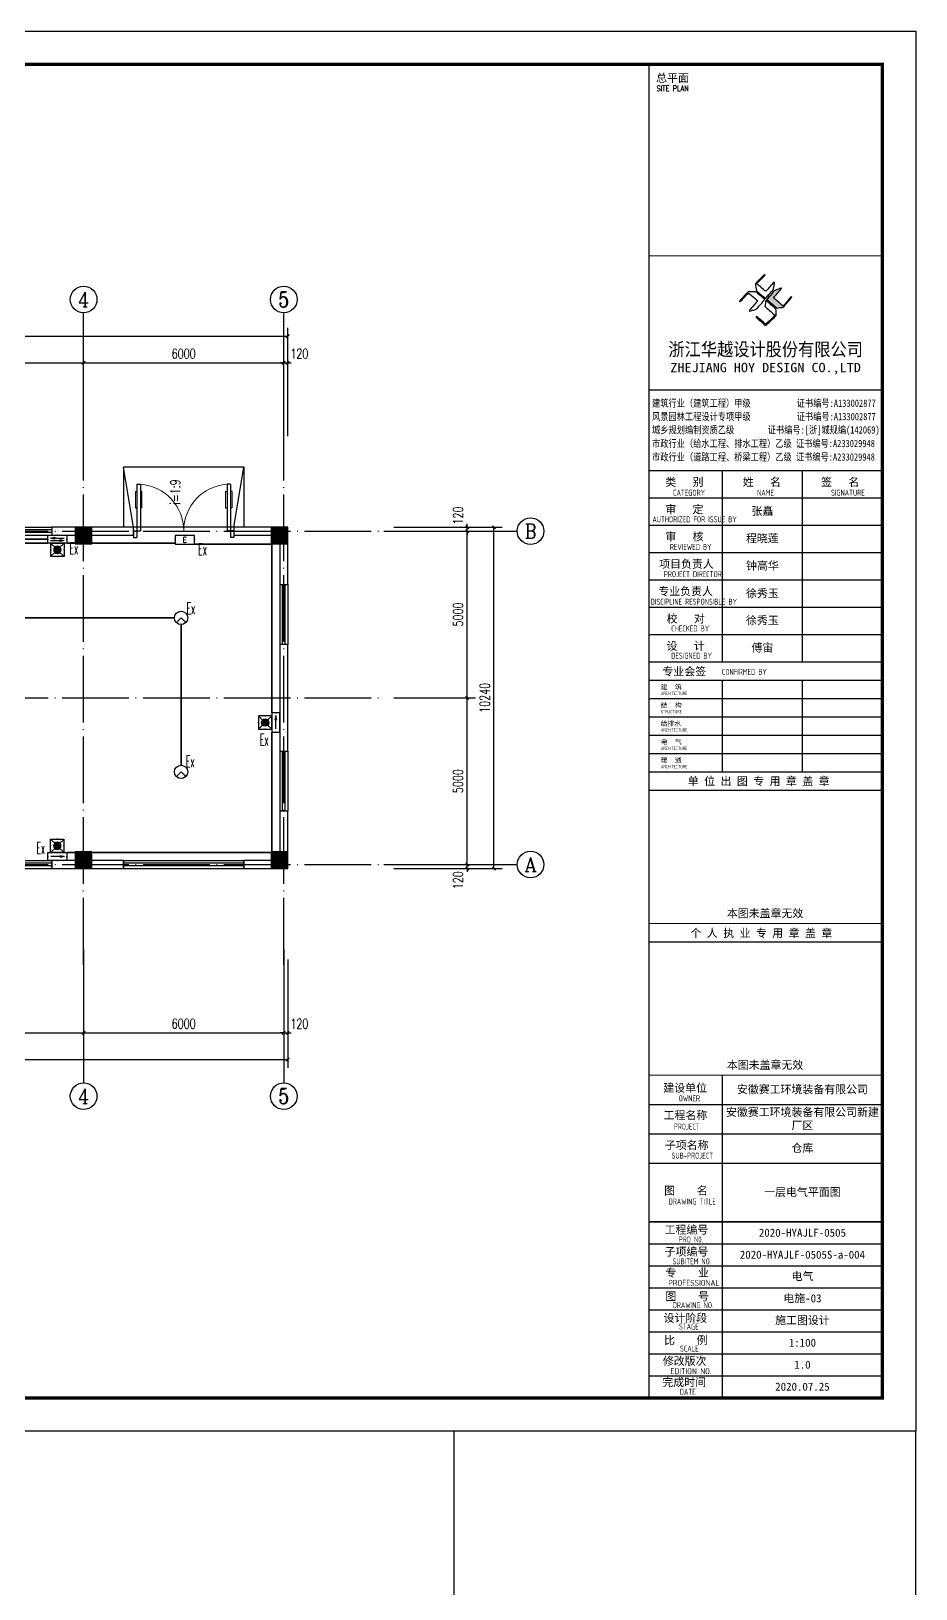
# Model space of a CAD drawing. Extents: x 1885024 to 2564215, y 18598004 to 18764795.
# Drawn here: x 2463707 to 2490229, y 18657153 to 18703881 of the extents above; entities that cross this region are included whole.
import ezdxf
from ezdxf.enums import TextEntityAlignment as Align

# ---------------------------------------------------------------- set-up
doc = ezdxf.new("R2010")
doc.units = 0
doc.header["$LTSCALE"] = 1000
doc.header["$MEASUREMENT"] = 0
doc.linetypes.add('DASH', pattern=[0.35, 0.25, -0.1])
doc.linetypes.add('DOTE', pattern=[2.42, 2, -0.2, 0.02, -0.2])
doc.layers.get('Defpoints').update_dxf_attribs({"color": 250})
for name, color, linetype in [('AXIS_TEXT', 7, 'Continuous'), ('AXIS_外部', 171, 'Continuous'), ('COLUMN', 2, 'Continuous'), ('DIM_SYMB', 165, 'Continuous'), ('DOTE', 1, 'DOTE'), ('EQUIP-照明', 3, 'Continuous'), ('GROUND', 150, 'Continuous'), ('PUB_HATCH', 8, 'Continuous'), ('PUB_TITLE', 4, 'Continuous'), ('TK', 4, 'Continuous'), ('WALL', 9, 'Continuous'), ('WINDOW', 140, 'Continuous'), ('WIRE-应急', 6, 'DASH'), ('WIRE-照明', 1, 'Continuous')]:
    doc.layers.add(name, color=color, linetype=linetype)
doc.styles.add('-宋体', font='', dxfattribs={"width": 0.8})
doc.styles.add('_TCH_AXIS', font='COMPLEX', dxfattribs={"bigfont": 'GBCBIG'})
doc.styles.add('_TCH_DIM', font='SIMPLEX', dxfattribs={"bigfont": 'GBCBIG'})
doc.styles.add('_TCH_DIM_T3', font='SIMPLEX', dxfattribs={"width": 0.705882, "bigfont": 'GBCBIG'})
doc.styles.add('_TCH_LABEL', font='COMPLEX', dxfattribs={"bigfont": 'GBCBIG'})
doc.styles.add('_TEL_DIM', font='SIMPLEX', dxfattribs={"width": 0.6, "height": 3.5, "bigfont": 'HZTXT'})
doc.styles.add('COMPLEX', font='COMPLEX')
doc.styles.add('HT', font='simhei.ttf', dxfattribs={"width": 0.7})
doc.styles.add('ROMANS', font='romans', dxfattribs={"width": 0.65, "height": 231.275})
doc.styles.add('TSSD_REIN', font='tssdeng.shx', dxfattribs={"width": 0.7, "bigfont": 'tssdchn.shx'})
doc.styles.add('图签宋体', font='', dxfattribs={"height": 300})
doc.styles.add('图签黑体', font='simhei.ttf', dxfattribs={"height": 550})
doc.styles.get('-宋体').set_extended_font_data('SimSun')
doc.styles.get('图签宋体').set_extended_font_data('NSimSun')
doc.dimstyles.new('_TCH_ARCH&&100', dxfattribs={"dimtxt": 297.5, "dimasz": 100, "dimexe": 250, "dimexo": 300, "dimgap": 126.25, "dimtad": 1, "dimdec": 0, "dimzin": 0, "dimdsep": 46, "dimtxsty": '_TCH_DIM_T3', "dimblk": 'ARCHTICK', "dimcen": 0.09, "dimclrt": 7, "dimazin": 2, "dimtfac": 1, "dimtdec": 0, "dimtix": 1, "dimtmove": 2, "dimatfit": 3, "dimfxl": 0, "dimtolj": 1, "dimtzin": 0, "dimarcsym": 0})

# ---------------------------------------------------------------- blocks, each defined once
blk = doc.blocks.new('A$C053D6479')
at = {"layer": 'PUB_TITLE'}
h = blk.add_hatch(color=256, dxfattribs=at)
h.dxf.hatch_style = 1
edge = h.paths.add_edge_path()
edge.add_spline(control_points=[(1026, 827), (1105, 920), (1188, 1008), (1266, 1102)], knot_values=[13, 13, 13, 13, 14, 14, 14, 14], degree=3, periodic=0)
edge.add_spline(control_points=[(1266, 1102), (1258, 1111), (1249, 1119), (1239, 1116)], knot_values=[12, 12, 12, 12, 13, 13, 13, 13], degree=3, periodic=0)
edge.add_spline(control_points=[(1239, 1116), (1210, 1107), (1179, 1092), (1144, 1077)], knot_values=[11, 11, 11, 11, 12, 12, 12, 12], degree=3, periodic=0)
edge.add_spline(control_points=[(1144, 1077), (1109, 1063), (1069, 1053), (1047, 1038)], knot_values=[10, 10, 10, 10, 11, 11, 11, 11], degree=3, periodic=0)
edge.add_spline(control_points=[(1047, 1038), (1028, 1026), (1007, 992), (991, 972)], knot_values=[9, 9, 9, 9, 10, 10, 10, 10], degree=3, periodic=0)
edge.add_spline(control_points=[(991, 972), (942, 913), (899, 868), (849, 810)], knot_values=[8, 8, 8, 8, 9, 9, 9, 9], degree=3, periodic=0)
edge.add_spline(control_points=[(849, 810), (842, 801), (822, 776), (822, 775)], knot_values=[7, 7, 7, 7, 8, 8, 8, 8], degree=3, periodic=0)
edge.add_spline(control_points=[(822, 775), (823, 771), (848, 752), (859, 744)], knot_values=[6, 6, 6, 6, 7, 7, 7, 7], degree=3, periodic=0)
edge.add_spline(control_points=[(859, 744), (949, 670), (1035, 592), (1122, 521)], knot_values=[5, 5, 5, 5, 6, 6, 6, 6], degree=3, periodic=0)
edge.add_spline(control_points=[(1122, 521), (1153, 527), (1185, 530), (1217, 533)], knot_values=[4, 4, 4, 4, 5, 5, 5, 5], degree=3, periodic=0)
edge.add_spline(control_points=[(1217, 533), (1246, 535), (1293, 532), (1316, 542)], knot_values=[3, 3, 3, 3, 4, 4, 4, 4], degree=3, periodic=0)
edge.add_spline(control_points=[(1316, 542), (1327, 547), (1338, 565), (1349, 579)], knot_values=[2, 2, 2, 2, 3, 3, 3, 3], degree=3, periodic=0)
edge.add_spline(control_points=[(1349, 579), (1423, 670), (1507, 759), (1572, 848)], knot_values=[1, 1, 1, 1, 2, 2, 2, 2], degree=3, periodic=0)
edge.add_spline(control_points=[(1572, 848), (1564, 852), (1561, 861), (1551, 862)], knot_values=[0, 0, 0, 0, 1, 1, 1, 1], degree=3, periodic=0)
edge.add_spline(control_points=[(1551, 862), (1469, 769), (1393, 671), (1310, 579)], knot_values=[15, 15, 15, 15, 16, 16, 16, 16], degree=3, periodic=0)
edge.add_spline(control_points=[(1310, 579), (1216, 662), (1118, 742), (1026, 827)], knot_values=[14, 14, 14, 14, 15, 15, 15, 15], degree=3, periodic=0)
at = {"layer": 'TK'}
for points, knots in [([(1031, 1298), (1066, 1286), (1054, 1262), (1045, 1224), (1036, 1188), (1031, 1158), (1024, 1121), (1020, 1104), (1017, 1085), (1012, 1071), (1004, 1052), (976, 1026), (956, 1003), (906, 946), (866, 899), (814, 839), (806, 829), (789, 806), (787, 806), (777, 804), (728, 856), (719, 864), (651, 922), (580, 978), (514, 1036), (509, 1106), (488, 1176), (479, 1247), (570, 1343), (663, 1436), (758, 1526), (764, 1523), (768, 1518), (774, 1515), (693, 1422), (599, 1343), (520, 1249), (607, 1171), (698, 1096), (789, 1021), (874, 1109), (950, 1206), (1031, 1298)], [0, 0, 0, 0, 1, 1, 1, 2, 2, 2, 3, 3, 3, 4, 4, 4, 5, 5, 5, 6, 6, 6, 7, 7, 7, 8, 8, 8, 9, 9, 9, 10, 10, 10, 11, 11, 11, 12, 12, 12, 13, 13, 13, 14, 14, 14, 14]), ([(555, 949), (624, 891), (699, 833), (760, 773), (689, 691), (614, 604), (539, 517), (529, 505), (516, 487), (506, 482), (492, 475), (469, 472), (452, 467), (416, 456), (383, 448), (342, 438), (323, 433), (297, 422), (293, 440), (291, 452), (313, 470), (322, 480), (400, 566), (477, 652), (553, 736), (460, 815), (366, 894), (270, 970), (183, 883), (101, 791), (16, 703), (-18, 714), (9, 735), (28, 755), (103, 838), (192, 930), (266, 1005), (319, 1009), (387, 1005), (442, 1007), (456, 1008), (472, 1011), (485, 1007), (507, 1000), (534, 967), (555, 949)], [0, 0, 0, 0, 1, 1, 1, 2, 2, 2, 3, 3, 3, 4, 4, 4, 5, 5, 5, 6, 6, 6, 7, 7, 7, 8, 8, 8, 9, 9, 9, 10, 10, 10, 11, 11, 11, 12, 12, 12, 13, 13, 13, 14, 14, 14, 15, 15, 15, 15]), ([(1551, 862), (1561, 861), (1564, 852), (1572, 848), (1507, 759), (1423, 670), (1349, 579), (1338, 565), (1327, 547), (1316, 542), (1293, 532), (1246, 535), (1217, 533), (1185, 530), (1153, 527), (1122, 521), (1035, 592), (949, 670), (859, 744), (848, 752), (823, 771), (822, 775), (822, 776), (842, 801), (849, 810), (899, 868), (942, 913), (991, 972), (1007, 992), (1028, 1026), (1047, 1038), (1069, 1053), (1109, 1063), (1144, 1077), (1179, 1092), (1210, 1107), (1239, 1116), (1249, 1119), (1258, 1111), (1266, 1102), (1188, 1008), (1105, 920), (1026, 827), (1118, 742), (1216, 662), (1310, 579), (1393, 671), (1469, 769), (1551, 862)], [0, 0, 0, 0, 1, 1, 1, 2, 2, 2, 3, 3, 3, 4, 4, 4, 5, 5, 5, 6, 6, 6, 7, 7, 7, 8, 8, 8, 9, 9, 9, 10, 10, 10, 11, 11, 11, 12, 12, 12, 13, 13, 13, 14, 14, 14, 15, 15, 15, 16, 16, 16, 16]), ([(1097, 490), (1100, 425), (1106, 361), (1107, 294), (1018, 207), (925, 121), (830, 33), (818, 21), (800, 0), (787, 0), (768, -1), (725, 49), (712, 60), (662, 103), (616, 143), (568, 186), (545, 207), (518, 224), (499, 250), (501, 259), (511, 261), (516, 267), (609, 192), (696, 111), (785, 33), (883, 118), (977, 208), (1070, 298), (992, 373), (892, 456), (803, 534), (791, 544), (768, 561), (766, 569), (761, 588), (776, 634), (780, 655), (785, 690), (788, 721), (795, 746), (897, 661), (998, 576), (1097, 490)], [0, 0, 0, 0, 1, 1, 1, 2, 2, 2, 3, 3, 3, 4, 4, 4, 5, 5, 5, 6, 6, 6, 7, 7, 7, 8, 8, 8, 9, 9, 9, 10, 10, 10, 11, 11, 11, 12, 12, 12, 13, 13, 13, 14, 14, 14, 14])]:
    blk.add_open_spline(points, degree=3, knots=knots, dxfattribs=at)
blk = doc.blocks.new('GeYuanFrame_03172686', base_point=(18.76, 4.34))
at = {"layer": 'PUB_TITLE'}
for points in [[(554.76, 235.14), (554.76, 292.54)], [(578.76, 235.14), (578.76, 292.54)], [(554.76, 202.14), (554.76, 229.64)], [(578.76, 202.14), (578.76, 229.64)], [(554.76, 14.34), (554.76, 111.14)]]:
    blk.add_lwpolyline(points, dxfattribs=at)
at = {"layer": 'TK'}
for p, q in [((43.76, 414.34), (602.76, 414.34)), ((532.76, 316.74), (602.76, 316.74)), ((532.76, 284.34), (602.76, 284.34)), ((532.76, 276.14), (602.76, 276.14)), ((532.76, 267.94), (602.76, 267.94)), ((532.76, 259.74), (602.76, 259.74)), ((532.76, 251.54), (602.76, 251.54)), ((532.76, 243.34), (602.76, 243.34)), ((532.76, 235.14), (602.76, 235.14)), ((532.76, 235.14), (602.76, 235.14)), ((532.76, 102.34), (602.76, 102.34)), ((532.76, 93.54), (602.76, 93.54)), ((532.76, 84.74), (554.76, 84.74)), ((532.76, 84.74), (602.76, 84.74)), ((532.76, 67.18), (602.76, 67.18)), ((532.76, 67.14), (602.76, 67.14)), ((532.76, 60.58), (602.76, 60.58)), ((532.76, 53.98), (602.76, 53.98)), ((532.76, 47.38), (602.76, 47.38)), ((532.76, 40.78), (602.76, 40.78)), ((532.76, 34.18), (602.76, 34.18)), ((532.76, 27.58), (602.76, 27.58)), ((532.76, 20.98), (602.76, 20.98)), ((532.76, 14.34), (602.76, 14.34))]:
    blk.add_line(p, q, dxfattribs=at)
for points in [[(18.76, 424.34), (612.76, 424.34), (612.76, 4.34), (18.76, 4.34), (18.76, 424.34)], [(532.76, 292.54), (602.76, 292.54)], [(532.76, 235.14), (602.76, 235.14)], [(532.76, 229.64), (602.76, 229.64)], [(532.76, 224.14), (602.76, 224.14)], [(532.76, 218.64), (602.76, 218.64)], [(532.76, 213.14), (602.76, 213.14)], [(532.76, 207.64), (602.76, 207.64)], [(532.76, 202.14), (602.76, 202.14)], [(532.76, 196.64), (602.76, 196.64)], [(532.76, 151.14), (602.76, 151.14)]]:
    blk.add_lwpolyline(points, dxfattribs=at)
at = {"layer": 'TK', "const_width": 1}
blk.add_lwpolyline([(602.76, 414.34), (43.76, 414.34), (43.76, 14.34), (602.76, 14.34)], close=True, dxfattribs=at)
at = {"layer": 'TK'}
for points, const_width in [([(532.76, 414.34), (532.76, 14.34)], 0.4), ([(532.76, 356.95), (602.76, 356.95)], 0.35), ([(532.76, 292.54), (602.76, 292.54)], 0.35), ([(532.76, 292.54), (602.76, 292.54)], 0.35), ([(532.76, 235.14), (602.76, 235.14)], 0.35), ([(532.76, 202.14), (602.76, 202.14)], 0.35), ([(532.76, 156.64), (602.76, 156.64)], 0.35), ([(532.76, 111.14), (602.76, 111.14)], 0.35), ([(532.76, 67.18), (602.76, 67.18)], 0.35)]:
    blk.add_lwpolyline(points, dxfattribs=dict(at, const_width=const_width))
at = {"layer": 'PUB_TITLE', "xscale": 0.01000000000021828, "yscale": 0.01000000000021828, "zscale": 0.01}
blk.add_blockref('A$C053D6479', (559.86, 336.08), dxfattribs=at)
at = {"layer": 'TK', "style": '图签宋体'}
for s, height, p in [('总平面', 2.4, (534.9, 409.1)), ('类   别', 2.4, (537.65, 287.9)), ('姓   名', 2.4, (560.87, 287.9)), ('签   名', 2.4, (584.35, 287.9)), ('审   定', 2.4, (537.65, 279.7)), ('审   核', 2.4, (537.65, 271.5)), ('项目负责人', 2.4, (535.8, 263.3)), ('专业负责人', 2.4, (535.56, 255.1)), ('校   对', 2.4, (538.06, 246.9)), ('设   计', 2.4, (538.03, 238.7)), ('专业会签', 2.4, (536.79, 231.05)), ('建  筑', 1.44, (536.28, 226.92)), ('结  构', 1.44, (536.28, 221.42)), ('给排水', 1.44, (536.28, 215.92)), ('电  气', 1.44, (536.28, 210.42)), ('暖  通', 1.44, (536.28, 204.92)), ('单 位 出 图 专 用 章 盖 章', 2.4, (544.39, 198.16)), ('本图未盖章无效', 2.4, (556.1, 158.51)), ('个 人 执 业 专 用 章 盖 章', 2.4, (545.19, 152.58)), ('本图未盖章无效', 2.4, (556.1, 113.01)), ('建设单位', 2.4, (537.06, 106.14)), ('工程名称', 2.4, (537.14, 97.93)), ('子项名称', 2.4, (537.52, 88.95)), ('图    名', 2.4, (537.3, 75.3)), ('工程编号', 2.4, (537.44, 63.58)), ('子项编号', 2.4, (537.44, 57)), ('专    业', 2.4, (537.68, 50.69)), ('图    号', 2.4, (537.69, 43.58)), ('设计阶段', 2.4, (537.12, 37.12)), ('比    例', 2.4, (537.26, 30.44)), ('修改版次', 2.4, (536.91, 24.22)), ('完成时间', 2.4, (536.79, 17.83))]:
    blk.add_text(s, height=height, dxfattribs=at).set_placement(p)
at = {"layer": 'TK'}
for s, height, style, width, p in [('SITE PLAN', 1.697, 'ROMANS', 0.76, (535.02, 406.31)), ('建筑行业（建筑工程）甲级           证书编号:A133002877', 2.2, '-宋体', 0.8, (533.67, 311.64)), ('风景园林工程设计专项甲级           证书编号:A133002877', 2.2, '-宋体', 0.8, (533.67, 307.62)), ('城乡规划编制资质乙级        证书编号:[浙]城规编(142069)', 2.2, '-宋体', 0.8, (533.67, 303.63)), ('市政行业（给水工程、排水工程）乙级 证书编号:A233029948', 2.2, '-宋体', 0.8, (533.67, 299.55)), ('市政行业（道路工程、桥梁工程）乙级 证书编号:A233029948', 2.2, '-宋体', 0.8, (533.67, 295.5)), ('CATEGORY', 1.8, 'TSSD_REIN', 0.7, (539.99, 284.98)), ('NAME', 1.8, 'TSSD_REIN', 0.7, (565.18, 284.98)), ('SIGNATURE', 1.8, 'TSSD_REIN', 0.7, (587.34, 284.98)), ('AUTHORIZED FOR ISSUE BY', 1.8, 'TSSD_REIN', 0.7, (533.79, 276.98)), ('REVIEWED BY', 1.8, 'TSSD_REIN', 0.7, (539.03, 268.72)), ('PROJECT DIRECTOR', 1.8, 'TSSD_REIN', 0.7, (537.22, 260.55)), ('DISCIPLINE RESPONSIBLE BY', 1.8, 'TSSD_REIN', 0.7, (533.25, 252.28)), ('CHECKED BY', 1.8, 'TSSD_REIN', 0.7, (539.42, 244.25)), ('DESIGNED BY', 1.8, 'TSSD_REIN', 0.7, (539.43, 236.08)), ('CONFIRMED BY', 1.8, 'TSSD_REIN', 0.7, (554.61, 231.23)), ('ARCHITECTURE', 1.08, 'TSSD_REIN', 0.7, (536.32, 225.15)), ('STRUCTURE', 1.08, 'TSSD_REIN', 0.7, (536.32, 219.65)), ('ARCHITECTURE', 1.08, 'TSSD_REIN', 0.7, (536.32, 214.15)), ('ARCHITECTURE', 1.08, 'TSSD_REIN', 0.7, (536.32, 208.65)), ('ARCHITECTURE', 1.08, 'TSSD_REIN', 0.7, (536.32, 203.15)), ('OWNER', 1.8, 'TSSD_REIN', 0.7, (541.65, 103.29)), ('PROJECT', 1.8, 'TSSD_REIN', 0.7, (540.19, 94.83)), ('SUB-PROJECT', 1.8, 'TSSD_REIN', 0.7, (539.53, 86.11)), ('DRAWING TITLE', 1.8, 'TSSD_REIN', 0.7, (538.64, 72.34)), ('PRO N0.', 1.8, 'TSSD_REIN', 0.7, (541.68, 60.96)), ('SUBITEM NO.', 1.8, 'TSSD_REIN', 0.7, (539.82, 54.39)), ('PROFESSIONAL', 1.8, 'TSSD_REIN', 0.8, (538.55, 47.95)), ('DRAWING NO.', 1.8, 'TSSD_REIN', 0.7, (539.86, 41.26)), ('STAGE', 1.8, 'TSSD_REIN', 0.7, (541.76, 34.84)), ('SCALE', 1.8, 'TSSD_REIN', 0.7, (542.05, 28.23)), ('EDITION NO.', 1.8, 'TSSD_REIN', 0.8, (539.2, 21.45)), ('DATE', 1.8, 'TSSD_REIN', 0.7, (542, 15.26))]:
    blk.add_text(s, height=height, dxfattribs=dict(at, style=style, width=width)).set_placement(p)
for s, height, style, width, p in [('浙江华越设计股份有限公司', 3.96, 'HT', 0.9, (567.74, 328.97)), ('ZHEJIANG HOY DESIGN CO.,LTD', 2.8, '图签黑体', 1.11, (567.73, 323.1))]:
    blk.add_text(s, height=height, dxfattribs=dict(at, style=style, width=width)).set_placement(p, align=Align.MIDDLE)
at = {"layer": 'TK', "char_height": 2.4, "attachment_point": 5, "style": '图签宋体'}
for s, insert, width in [('张矗', (566.76, 280.21), 24), ('程晓莲', (566.76, 272.04), 24), ('钟高华', (566.76, 263.84), 24), ('徐秀玉', (566.76, 255.57), 24), ('徐秀玉', (566.76, 247.44), 24), ('傅宙', (566.76, 239.24), 24), ('安徽赛工环境装备有限公司', (578.76, 106.74), 48), ('安徽赛工环境装备有限公司新建厂区', (578.76, 97.94), 48), ('仓库', (578.76, 89.14), 48), ('一层电气平面图', (578.76, 75.94), 48), ('2020-HYAJLF-0505', (578.76, 63.88), 48), ('2020-HYAJLF-0505S-a-004', (578.76, 57.28), 48), ('电气', (578.76, 50.68), 48), ('电施-03', (578.76, 44.08), 48), ('施工图设计', (578.76, 37.48), 48), ('1:100', (578.76, 30.88), 48), ('1.0', (578.76, 24.28), 48), ('2020.07.25', (578.76, 17.69), 48)]:
    blk.add_mtext(s, dxfattribs=dict(at, insert=insert, width=width))
blk = doc.blocks.new('$equip$00002534')
for p, q in [((-0.72, 0.66), (-0.72, 0)), ((0.72, 0.66), (-0.72, 0.66)), ((-0.72, 0), (0.72, 0)), ((0.72, 0), (0.72, 0.66))]:
    blk.add_line(p, q)
at = {"const_width": 0.04}
blk.add_lwpolyline([(-0.72, 0.66), (-0.72, 0), (0.72, 0), (0.72, 0.66), (-0.72, 0.66), (-0.72, 0)], dxfattribs=at)
for p in [(-0.72, 0.33), (0, 0.66), (0, 0), (0.72, 0.33)]:
    blk.add_point(p)
at = {"color": 7, "style": '_TEL_DIM'}
blk.add_attdef('$TEXT$', text='', height=0.4, dxfattribs=at).set_placement((0, 0.33), align=Align.MIDDLE_CENTER)
at = {"color": 7, "style": '_TEL_DIM', "flags": 1}
blk.add_attdef('A', text='', height=0.00002, dxfattribs=at).set_placement((0, 0), align=Align.MIDDLE_CENTER)
blk = doc.blocks.new('$equip$00002604')
blk.add_hatch(color=256).paths.add_polyline_path([(0.27, 0.5, 1), (-0.27, 0.5, 1)])
for p, q in [((-0.43, 0.93), (-0.19, 0.69)), ((-0.43, 0.07), (-0.19, 0.31)), ((0.19, 0.69), (0.43, 0.93)), ((0.19, 0.31), (0.43, 0.07))]:
    blk.add_line(p, q)
at = {"const_width": 0.04}
blk.add_lwpolyline([(-0.5, 1), (-0.5, 0), (0.5, 0), (0.5, 1), (-0.5, 1), (-0.5, 0)], dxfattribs=at)
blk.add_lwpolyline([(-0.5, 1), (-0.5, 0), (0.5, 0), (0.5, 1)], close=True)
blk.add_circle((0, 0.5), 0.275)
for p in [(-0.5, 0.5), (0, 1), (0, 0), (0.5, 0.5)]:
    blk.add_point(p)
at = {"color": 7, "style": '_TEL_DIM', "flags": 1}
blk.add_attdef('A', text='', height=0.000025, dxfattribs=at).set_placement((0, 0), align=Align.MIDDLE_CENTER)
blk = doc.blocks.new('$equip$00002542')
h = blk.add_hatch(color=256)
h.paths.add_polyline_path([(-0.21, 0.29), (-0.5, 0.22), (-0.21, 0.22)])
h.paths.add_polyline_path([(-0.21, 0.22), (-0.5, 0.22), (-0.21, 0.15)])
h.paths.add_polyline_path([(0.21, 0.47), (0.21, 0.33), (0.5, 0.4)])
for p, q in [((-0.72, 0.6), (-0.72, 0)), ((0.72, 0.6), (-0.72, 0.6)), ((-0.72, 0), (0.72, 0)), ((-0.21, 0.29), (-0.5, 0.22)), ((-0.5, 0.22), (-0.21, 0.15)), ((-0.21, 0.15), (-0.21, 0.29)), ((0.21, 0.47), (0.21, 0.33)), ((0.5, 0.4), (0.21, 0.47)), ((0.21, 0.33), (0.5, 0.4)), ((0.72, 0), (0.72, 0.6))]:
    blk.add_line(p, q)
at = {"color": 7}
for p, q in [((-0.51, 0.4), (0.45, 0.4)), ((-0.5, 0.22), (0.51, 0.22))]:
    blk.add_line(p, q, dxfattribs=at)
at = {"const_width": 0.04}
blk.add_lwpolyline([(-0.72, 0.6), (-0.72, 0), (0.72, 0), (0.72, 0.6), (-0.72, 0.6), (-0.72, 0)], dxfattribs=at)
for p in [(-0.72, 0.3), (0, 0.6), (0, 0), (0.72, 0.3)]:
    blk.add_point(p)
at = {"color": 7, "style": '_TEL_DIM', "flags": 1}
blk.add_attdef('A', text='', height=0.00002, dxfattribs=at).set_placement((0, 0), align=Align.MIDDLE_CENTER)
blk = doc.blocks.new('$equip$00002541')
blk.add_hatch(color=256).paths.add_polyline_path([(-0.24, 0.37), (-0.53, 0.3), (-0.24, 0.23)])
for p, q in [((-0.72, 0.6), (-0.72, 0)), ((0.72, 0.6), (-0.72, 0.6)), ((-0.72, 0), (0.72, 0)), ((-0.24, 0.37), (-0.53, 0.3)), ((-0.53, 0.3), (-0.24, 0.23)), ((-0.24, 0.37), (-0.24, 0.23)), ((0.72, 0), (0.72, 0.6))]:
    blk.add_line(p, q)
at = {"color": 7}
blk.add_line((-0.48, 0.3), (0.48, 0.3), dxfattribs=at)
at = {"const_width": 0.04}
blk.add_lwpolyline([(-0.72, 0.6), (-0.72, 0), (0.72, 0), (0.72, 0.6), (-0.72, 0.6), (-0.72, 0)], dxfattribs=at)
for p in [(-0.72, 0.3), (0, 0.6), (0, 0), (0.72, 0.3)]:
    blk.add_point(p)
at = {"color": 7, "style": '_TEL_DIM', "flags": 1}
blk.add_attdef('A', text='', height=0.00002, dxfattribs=at).set_placement((0, 0), align=Align.MIDDLE_CENTER)
blk = doc.blocks.new('$equip$00002540')
blk.add_hatch(color=256).paths.add_polyline_path([(0.24, 0.37), (0.24, 0.23), (0.53, 0.3)])
for p, q in [((-0.72, 0.6), (-0.72, 0)), ((0.72, 0.6), (-0.72, 0.6)), ((-0.72, 0), (0.72, 0)), ((0.24, 0.37), (0.24, 0.23)), ((0.53, 0.3), (0.24, 0.37)), ((0.24, 0.23), (0.53, 0.3)), ((0.72, 0), (0.72, 0.6))]:
    blk.add_line(p, q)
at = {"color": 7}
blk.add_line((-0.48, 0.3), (0.48, 0.3), dxfattribs=at)
at = {"const_width": 0.04}
blk.add_lwpolyline([(-0.72, 0.6), (-0.72, 0), (0.72, 0), (0.72, 0.6), (-0.72, 0.6), (-0.72, 0)], dxfattribs=at)
for p in [(-0.72, 0.3), (0, 0.6), (0, 0), (0.72, 0.3)]:
    blk.add_point(p)
at = {"color": 7, "style": '_TEL_DIM', "flags": 1}
blk.add_attdef('A', text='', height=0.00002, dxfattribs=at).set_placement((0, 0), align=Align.MIDDLE_CENTER)
blk = doc.blocks.new('$equip$00001176')
for q in [(-0.35, -0.35), (0.35, -0.35)]:
    blk.add_line((0, 0), q)
blk.add_circle((0, 0), 0.5)
at = {"style": '_TCH_LABEL', "flags": 9}
blk.add_attdef('A', (0, 0), '', height=0.00002, dxfattribs=at)
blk = doc.blocks.new('_ArchTick')
at = {"color": 0, "linetype": 'ByBlock', "const_width": 0.4}
blk.add_lwpolyline([(-0.5, -0.5), (0.5, 0.5)], dxfattribs=at)
blk = doc.blocks.new('*D132')
at = {"layer": 'AXIS_外部', "color": 0, "lineweight": -2}
for p, q in [((2474579, 18678881), (2477029, 18678881)), ((2476779, 18678881), (2476779, 18678981)), ((2476779, 18678761), (2476779, 18678881)), ((2474579, 18678761), (2477029, 18678761)), ((2476779, 18678761), (2476779, 18678661))]:
    blk.add_line(p, q, dxfattribs=at)
at = {"layer": 'Defpoints', "color": 0}
for p in [(2474279, 18678881), (2476779, 18678881), (2474279, 18678761)]:
    blk.add_point(p, dxfattribs=at)
at = {"layer": 'AXIS_外部', "color": 0, "lineweight": -2, "xscale": 100, "yscale": 100, "zscale": 100}
for p, rotation in [((2476779, 18678881), 270), ((2476779, 18678761), 90)]:
    blk.add_blockref('_ArchTick', p, dxfattribs=dict(at, rotation=rotation))
at = {"layer": 'AXIS_外部', "color": 7, "insert": (2476504, 18678411), "char_height": 297.5, "attachment_point": 5, "rotation": 90, "style": '_TCH_DIM_T3'}
blk.add_mtext('\\A1;120', dxfattribs=at)
blk = doc.blocks.new('*D133')
at = {"layer": 'AXIS_外部', "color": 0, "lineweight": -2}
for p, q in [((2474579, 18683881), (2477029, 18683881)), ((2476779, 18678881), (2476779, 18683881)), ((2474579, 18678881), (2477029, 18678881))]:
    blk.add_line(p, q, dxfattribs=at)
at = {"layer": 'Defpoints', "color": 0}
for p in [(2474279, 18683881), (2476779, 18683881), (2474279, 18678881)]:
    blk.add_point(p, dxfattribs=at)
at = {"layer": 'AXIS_外部', "color": 0, "lineweight": -2, "xscale": 100, "yscale": 100, "zscale": 100}
for p, rotation in [((2476779, 18683881), 90), ((2476779, 18678881), 270)]:
    blk.add_blockref('_ArchTick', p, dxfattribs=dict(at, rotation=rotation))
at = {"layer": 'AXIS_外部', "color": 7, "insert": (2476504, 18681381), "char_height": 297.5, "attachment_point": 5, "rotation": 90, "style": '_TCH_DIM_T3'}
blk.add_mtext('\\A1;5000', dxfattribs=at)
blk = doc.blocks.new('*D134')
at = {"layer": 'AXIS_外部', "color": 0, "lineweight": -2}
for p, q in [((2474579, 18688881), (2477029, 18688881)), ((2476779, 18683881), (2476779, 18688881)), ((2474579, 18683881), (2477029, 18683881))]:
    blk.add_line(p, q, dxfattribs=at)
at = {"layer": 'Defpoints', "color": 0}
for p in [(2474279, 18688881), (2476779, 18688881), (2474279, 18683881)]:
    blk.add_point(p, dxfattribs=at)
at = {"layer": 'AXIS_外部', "color": 0, "lineweight": -2, "xscale": 100, "yscale": 100, "zscale": 100}
for p, rotation in [((2476779, 18688881), 90), ((2476779, 18683881), 270)]:
    blk.add_blockref('_ArchTick', p, dxfattribs=dict(at, rotation=rotation))
at = {"layer": 'AXIS_外部', "color": 7, "insert": (2476504, 18686381), "char_height": 297.5, "attachment_point": 5, "rotation": 90, "style": '_TCH_DIM_T3'}
blk.add_mtext('\\A1;5000', dxfattribs=at)
blk = doc.blocks.new('*D135')
at = {"layer": 'AXIS_外部', "color": 0, "lineweight": -2}
for p, q in [((2476779, 18689001), (2476779, 18689101)), ((2474579, 18689001), (2477029, 18689001)), ((2474579, 18688881), (2477029, 18688881)), ((2476779, 18688881), (2476779, 18689001)), ((2476779, 18688881), (2476779, 18688781))]:
    blk.add_line(p, q, dxfattribs=at)
at = {"layer": 'Defpoints', "color": 0}
for p in [(2474279, 18689001), (2474279, 18688881), (2476779, 18689001)]:
    blk.add_point(p, dxfattribs=at)
at = {"layer": 'AXIS_外部', "color": 0, "lineweight": -2, "xscale": 100, "yscale": 100, "zscale": 100}
for p, rotation in [((2476779, 18689001), 270), ((2476779, 18688881), 90)]:
    blk.add_blockref('_ArchTick', p, dxfattribs=dict(at, rotation=rotation))
at = {"layer": 'AXIS_外部', "color": 7, "insert": (2476504, 18689351), "char_height": 297.5, "attachment_point": 5, "rotation": 90, "style": '_TCH_DIM_T3'}
blk.add_mtext('\\A1;120', dxfattribs=at)
blk = doc.blocks.new('*D136')
at = {"layer": 'AXIS_外部', "color": 0, "lineweight": -2}
for p, q in [((2474579, 18689001), (2477829, 18689001)), ((2477579, 18678761), (2477579, 18689001)), ((2474579, 18678761), (2477829, 18678761))]:
    blk.add_line(p, q, dxfattribs=at)
at = {"layer": 'Defpoints', "color": 0}
for p in [(2474279, 18689001), (2477579, 18689001), (2474279, 18678761)]:
    blk.add_point(p, dxfattribs=at)
at = {"layer": 'AXIS_外部', "color": 0, "lineweight": -2, "xscale": 100, "yscale": 100, "zscale": 100}
for p, rotation in [((2477579, 18689001), 90), ((2477579, 18678761), 270)]:
    blk.add_blockref('_ArchTick', p, dxfattribs=dict(at, rotation=rotation))
at = {"layer": 'AXIS_外部', "color": 7, "insert": (2477304, 18683881), "char_height": 297.5, "attachment_point": 5, "rotation": 90, "style": '_TCH_DIM_T3'}
blk.add_mtext('\\A1;10240', dxfattribs=at)
blk = doc.blocks.new('*D145')
at = {"layer": 'AXIS_外部', "color": 0, "lineweight": -2}
for p, q in [((2459779, 18676031), (2459779, 18673581)), ((2465279, 18676031), (2465279, 18673581)), ((2459779, 18673831), (2465279, 18673831))]:
    blk.add_line(p, q, dxfattribs=at)
at = {"layer": 'Defpoints', "color": 0}
for p in [(2459779, 18676331), (2465279, 18676331), (2465279, 18673831)]:
    blk.add_point(p, dxfattribs=at)
at = {"layer": 'AXIS_外部', "color": 0, "lineweight": -2, "xscale": 100, "yscale": 100, "zscale": 100, "rotation": 180}
blk.add_blockref('_ArchTick', (2459779, 18673831), dxfattribs=at)
at = {"layer": 'AXIS_外部', "color": 0, "lineweight": -2, "xscale": 100, "yscale": 100, "zscale": 100}
blk.add_blockref('_ArchTick', (2465279, 18673831), dxfattribs=at)
at = {"layer": 'AXIS_外部', "color": 7, "insert": (2462529, 18674106), "char_height": 297.5, "attachment_point": 5, "style": '_TCH_DIM_T3'}
blk.add_mtext('\\A1;5500', dxfattribs=at)
blk = doc.blocks.new('*D146')
at = {"layer": 'AXIS_外部', "color": 0, "lineweight": -2}
for p, q in [((2465279, 18676031), (2465279, 18673581)), ((2471279, 18676031), (2471279, 18673581)), ((2465279, 18673831), (2471279, 18673831))]:
    blk.add_line(p, q, dxfattribs=at)
at = {"layer": 'Defpoints', "color": 0}
for p in [(2465279, 18676331), (2471279, 18676331), (2471279, 18673831)]:
    blk.add_point(p, dxfattribs=at)
at = {"layer": 'AXIS_外部', "color": 0, "lineweight": -2, "xscale": 100, "yscale": 100, "zscale": 100, "rotation": 180}
blk.add_blockref('_ArchTick', (2465279, 18673831), dxfattribs=at)
at = {"layer": 'AXIS_外部', "color": 0, "lineweight": -2, "xscale": 100, "yscale": 100, "zscale": 100}
blk.add_blockref('_ArchTick', (2471279, 18673831), dxfattribs=at)
at = {"layer": 'AXIS_外部', "color": 7, "insert": (2468279, 18674106), "char_height": 297.5, "attachment_point": 5, "style": '_TCH_DIM_T3'}
blk.add_mtext('\\A1;6000', dxfattribs=at)
blk = doc.blocks.new('*D147')
at = {"layer": 'AXIS_外部', "color": 0, "lineweight": -2}
for p, q in [((2471279, 18676031), (2471279, 18673581)), ((2471399, 18676031), (2471399, 18673581)), ((2471279, 18673831), (2471179, 18673831)), ((2471279, 18673831), (2471399, 18673831)), ((2471399, 18673831), (2471499, 18673831))]:
    blk.add_line(p, q, dxfattribs=at)
at = {"layer": 'Defpoints', "color": 0}
for p in [(2471279, 18676331), (2471399, 18676331), (2471399, 18673831)]:
    blk.add_point(p, dxfattribs=at)
at = {"layer": 'AXIS_外部', "color": 0, "lineweight": -2, "xscale": 100, "yscale": 100, "zscale": 100}
blk.add_blockref('_ArchTick', (2471279, 18673831), dxfattribs=at)
at = {"layer": 'AXIS_外部', "color": 0, "lineweight": -2, "xscale": 100, "yscale": 100, "zscale": 100, "rotation": 180}
blk.add_blockref('_ArchTick', (2471399, 18673831), dxfattribs=at)
at = {"layer": 'AXIS_外部', "color": 7, "insert": (2471749, 18674106), "char_height": 297.5, "attachment_point": 5, "style": '_TCH_DIM_T3'}
blk.add_mtext('\\A1;120', dxfattribs=at)
blk = doc.blocks.new('*D148')
at = {"layer": 'AXIS_外部', "color": 0, "lineweight": -2}
for p, q in [((2448159, 18676031), (2448159, 18672781)), ((2471399, 18676031), (2471399, 18672781)), ((2448159, 18673031), (2471399, 18673031))]:
    blk.add_line(p, q, dxfattribs=at)
at = {"layer": 'Defpoints', "color": 0}
for p in [(2448159, 18676331), (2471399, 18676331), (2471399, 18673031)]:
    blk.add_point(p, dxfattribs=at)
at = {"layer": 'AXIS_外部', "color": 0, "lineweight": -2, "xscale": 100, "yscale": 100, "zscale": 100, "rotation": 180}
blk.add_blockref('_ArchTick', (2448159, 18673031), dxfattribs=at)
at = {"layer": 'AXIS_外部', "color": 0, "lineweight": -2, "xscale": 100, "yscale": 100, "zscale": 100}
blk.add_blockref('_ArchTick', (2471399, 18673031), dxfattribs=at)
at = {"layer": 'AXIS_外部', "color": 7, "insert": (2459779, 18673306), "char_height": 297.5, "attachment_point": 5, "style": '_TCH_DIM_T3'}
blk.add_mtext('\\A1;23240', dxfattribs=at)
blk = doc.blocks.new('*D152')
at = {"layer": 'AXIS_外部', "color": 0, "lineweight": -2}
for p, q in [((2459779, 18691731), (2459779, 18694181)), ((2459779, 18693931), (2465279, 18693931)), ((2465279, 18691731), (2465279, 18694181))]:
    blk.add_line(p, q, dxfattribs=at)
at = {"layer": 'Defpoints', "color": 0}
for p in [(2465279, 18693931), (2459779, 18691431), (2465279, 18691431)]:
    blk.add_point(p, dxfattribs=at)
at = {"layer": 'AXIS_外部', "color": 0, "lineweight": -2, "xscale": 100, "yscale": 100, "zscale": 100, "rotation": 180}
blk.add_blockref('_ArchTick', (2459779, 18693931), dxfattribs=at)
at = {"layer": 'AXIS_外部', "color": 0, "lineweight": -2, "xscale": 100, "yscale": 100, "zscale": 100}
blk.add_blockref('_ArchTick', (2465279, 18693931), dxfattribs=at)
at = {"layer": 'AXIS_外部', "color": 7, "insert": (2462529, 18694206), "char_height": 297.5, "attachment_point": 5, "style": '_TCH_DIM_T3'}
blk.add_mtext('\\A1;5500', dxfattribs=at)
blk = doc.blocks.new('*D153')
at = {"layer": 'AXIS_外部', "color": 0, "lineweight": -2}
for p, q in [((2465279, 18691731), (2465279, 18694181)), ((2465279, 18693931), (2471279, 18693931)), ((2471279, 18691731), (2471279, 18694181))]:
    blk.add_line(p, q, dxfattribs=at)
at = {"layer": 'Defpoints', "color": 0}
for p in [(2471279, 18693931), (2465279, 18691431), (2471279, 18691431)]:
    blk.add_point(p, dxfattribs=at)
at = {"layer": 'AXIS_外部', "color": 0, "lineweight": -2, "xscale": 100, "yscale": 100, "zscale": 100, "rotation": 180}
blk.add_blockref('_ArchTick', (2465279, 18693931), dxfattribs=at)
at = {"layer": 'AXIS_外部', "color": 0, "lineweight": -2, "xscale": 100, "yscale": 100, "zscale": 100}
blk.add_blockref('_ArchTick', (2471279, 18693931), dxfattribs=at)
at = {"layer": 'AXIS_外部', "color": 7, "insert": (2468279, 18694206), "char_height": 297.5, "attachment_point": 5, "style": '_TCH_DIM_T3'}
blk.add_mtext('\\A1;6000', dxfattribs=at)
blk = doc.blocks.new('*D154')
at = {"layer": 'AXIS_外部', "color": 0, "lineweight": -2}
for p, q in [((2471279, 18693931), (2471179, 18693931)), ((2471279, 18691731), (2471279, 18694181)), ((2471279, 18693931), (2471399, 18693931)), ((2471399, 18691731), (2471399, 18694181)), ((2471399, 18693931), (2471499, 18693931))]:
    blk.add_line(p, q, dxfattribs=at)
at = {"layer": 'Defpoints', "color": 0}
for p in [(2471399, 18693931), (2471279, 18691431), (2471399, 18691431)]:
    blk.add_point(p, dxfattribs=at)
at = {"layer": 'AXIS_外部', "color": 0, "lineweight": -2, "xscale": 100, "yscale": 100, "zscale": 100}
blk.add_blockref('_ArchTick', (2471279, 18693931), dxfattribs=at)
at = {"layer": 'AXIS_外部', "color": 0, "lineweight": -2, "xscale": 100, "yscale": 100, "zscale": 100, "rotation": 180}
blk.add_blockref('_ArchTick', (2471399, 18693931), dxfattribs=at)
at = {"layer": 'AXIS_外部', "color": 7, "insert": (2471749, 18694206), "char_height": 297.5, "attachment_point": 5, "style": '_TCH_DIM_T3'}
blk.add_mtext('\\A1;120', dxfattribs=at)
blk = doc.blocks.new('*D155')
at = {"layer": 'AXIS_外部', "color": 0, "lineweight": -2}
for p, q in [((2448159, 18691731), (2448159, 18694981)), ((2448159, 18694731), (2471399, 18694731)), ((2471399, 18691731), (2471399, 18694981))]:
    blk.add_line(p, q, dxfattribs=at)
at = {"layer": 'Defpoints', "color": 0}
for p in [(2471399, 18694731), (2448159, 18691431), (2471399, 18691431)]:
    blk.add_point(p, dxfattribs=at)
at = {"layer": 'AXIS_外部', "color": 0, "lineweight": -2, "xscale": 100, "yscale": 100, "zscale": 100, "rotation": 180}
blk.add_blockref('_ArchTick', (2448159, 18694731), dxfattribs=at)
at = {"layer": 'AXIS_外部', "color": 0, "lineweight": -2, "xscale": 100, "yscale": 100, "zscale": 100}
blk.add_blockref('_ArchTick', (2471399, 18694731), dxfattribs=at)
at = {"layer": 'AXIS_外部', "color": 7, "insert": (2459779, 18695006), "char_height": 297.5, "attachment_point": 5, "style": '_TCH_DIM_T3'}
blk.add_mtext('\\A1;23240', dxfattribs=at)
blk = doc.blocks.new('$WINLIB2D$00000001')
for p, q in [((-0.5, 0.5), (0.5, 0.5)), ((-0.5, 0.5), (-0.5, -0.5)), ((0.5, -0.5), (0.5, 0.5)), ((0.5, 0.167), (-0.5, 0.167)), ((0.5, -0.167), (-0.5, -0.167)), ((-0.5, -0.5), (0.5, -0.5))]:
    blk.add_line(p, q)
blk = doc.blocks.new('_AXISO')
blk.add_circle((0, 0), 0.5)
at = {"layer": 'AXIS_TEXT', "style": 'COMPLEX', "width": 1.041667}
blk.add_attdef('A', text='', height=0.56, dxfattribs=at).set_placement((-0.25, -0.28), (0.25, -0.28), align=Align.FIT)
blk = doc.blocks.new('$DorLib2D$00000011')
for p, q in [((-0.467, 0.471), (-0.467, -0.062)), ((-0.467, 0.471), (-0.433, 0.471)), ((-0.433, 0.471), (-0.433, 0.004)), ((0.433, 0.471), (0.433, 0.004)), ((0.467, 0.471), (0.433, 0.471)), ((0.467, 0.471), (0.467, -0.062)), ((-0.483, 0.396), (-0.467, 0.396)), ((-0.417, 0.396), (-0.433, 0.396)), ((0.417, 0.396), (0.433, 0.396)), ((0.483, 0.396), (0.467, 0.396)), ((-0.483, 0.235), (-0.467, 0.235)), ((-0.417, 0.235), (-0.433, 0.235)), ((0.417, 0.235), (0.433, 0.235)), ((0.483, 0.235), (0.467, 0.235)), ((-0.5, 0.004), (-0.433, 0.004)), ((-0.5, 0.004), (-0.5, -0.062)), ((0.5, 0.004), (0.433, 0.004)), ((0.5, 0.004), (0.5, -0.062)), ((-0.5, -0.062), (-0.467, -0.062)), ((0.5, -0.062), (0.467, -0.062))]:
    blk.add_line(p, q)
at = {"lineweight": 13}
for p, q in [((-0.483, 0.396), (-0.483, 0.235)), ((-0.417, 0.396), (-0.417, 0.235)), ((0.417, 0.396), (0.417, 0.235)), ((0.483, 0.396), (0.483, 0.235))]:
    blk.add_line(p, q, dxfattribs=at)
for centre, start, end in [((-0.467, 0.004), 0, 85.904), ((0.467, 0.004), 94.096, 180)]:
    blk.add_arc(centre, 0.467, start, end, dxfattribs=at)
blk = doc.blocks.new('_FZH')
blk.add_lwpolyline([(-0.5, -0.5), (0.5, -0.5), (0.5, 0.5), (-0.5, 0.5)], close=True)
at = {"layer": 'PUB_HATCH'}
blk.add_solid([(-0.5, -0.5), (0.5, -0.5), (-0.5, 0.5), (0.5, 0.5)], dxfattribs=at)

msp = doc.modelspace()

# ---------------------------------------------------------------- linework, layer by layer
msp.add_lwpolyline([(2490229.3, 18661881.2), (2476374.1, 18661881.2), (2476374.1, 18652424.2), (2490229.3, 18652424.2)], close=True)
at = {"layer": 'AXIS_外部'}
for p, q in [((2465279.3, 18691431.2), (2465279.3, 18695431.2)), ((2471279.3, 18691431.2), (2471279.3, 18695431.2)), ((2474279.3, 18688881.2), (2478279.3, 18688881.2)), ((2474279.3, 18678881.2), (2478279.3, 18678881.2)), ((2465279.3, 18676331.2), (2465279.3, 18672331.2)), ((2471279.3, 18676331.2), (2471279.3, 18672331.2))]:
    msp.add_line(p, q, dxfattribs=at)
at = {"layer": 'DIM_SYMB'}
msp.add_lwpolyline([(2468279.3, 18689338.4, 0, 0, 0), (2468279.3, 18690501.2, 80, 0, 0), (2468279.3, 18690801.2, 0, 0, 0)], format="xyseb", dxfattribs=at)
at = {"layer": 'DOTE', "color": 251}
for p, q in [((2465279.3, 18675881.2), (2465279.3, 18691881.2)), ((2471279.3, 18675881.2), (2471279.3, 18691881.2)), ((2445279.3, 18688881.2), (2474279.3, 18688881.2)), ((2445279.3, 18683881.2), (2474279.3, 18683881.2)), ((2445279.3, 18678881.2), (2474279.3, 18678881.2))]:
    msp.add_line(p, q, dxfattribs=at)
at = {"layer": 'GROUND'}
for p, q in [((2470079.3, 18690801.2), (2466479.3, 18690801.2)), ((2466479.3, 18690801.2), (2466479.3, 18689001.2)), ((2466779.3, 18689001.2), (2466479.3, 18690801.2)), ((2469779.3, 18689001.2), (2470079.3, 18690801.2)), ((2470079.3, 18690801.2), (2470079.3, 18689001.2)), ((2470079.3, 18689001.2), (2466479.3, 18689001.2))]:
    msp.add_line(p, q, dxfattribs=at)
at = {"layer": 'WALL'}
for p, q in [((2465029.3, 18689001.2), (2464329.3, 18689001.2)), ((2464329.3, 18689001.2), (2464329.3, 18688761.2)), ((2464329.3, 18688761.2), (2465029.3, 18688761.2)), ((2466779.3, 18689001.2), (2465529.3, 18689001.2)), ((2465529.3, 18688761.2), (2466779.3, 18688761.2)), ((2466779.3, 18688761.2), (2466779.3, 18689001.2)), ((2470899.3, 18689001.2), (2469779.3, 18689001.2)), ((2469779.3, 18689001.2), (2469779.3, 18688761.2)), ((2469779.3, 18688761.2), (2470899.3, 18688761.2)), ((2471029.3, 18688881.2), (2471029.3, 18688881.2)), ((2471214.3, 18688881.2), (2471214.3, 18688881.2)), ((2471399.3, 18688881.2), (2471399.3, 18688881.2)), ((2471159.3, 18688501.2), (2471159.3, 18687281.2)), ((2471399.3, 18687281.2), (2471399.3, 18688501.2)), ((2471159.3, 18687281.2), (2471399.3, 18687281.2)), ((2471399.3, 18685481.2), (2471159.3, 18685481.2)), ((2471159.3, 18685481.2), (2471159.3, 18682281.2)), ((2471399.3, 18682281.2), (2471399.3, 18685481.2)), ((2471159.3, 18682281.2), (2471399.3, 18682281.2)), ((2471399.3, 18680481.2), (2471159.3, 18680481.2)), ((2471159.3, 18680481.2), (2471159.3, 18679261.2)), ((2471399.3, 18679261.2), (2471399.3, 18680481.2)), ((2465029.3, 18679001.2), (2464329.3, 18679001.2)), ((2464329.3, 18679001.2), (2464329.3, 18678761.2)), ((2466479.3, 18679001.2), (2465529.3, 18679001.2)), ((2466479.3, 18678761.2), (2466479.3, 18679001.2)), ((2470899.3, 18679001.2), (2470079.3, 18679001.2)), ((2470079.3, 18679001.2), (2470079.3, 18678761.2)), ((2471029.3, 18678881.2), (2471029.3, 18678881.2)), ((2471214.3, 18678881.2), (2471214.3, 18678881.2)), ((2471399.3, 18678881.2), (2471399.3, 18678881.2)), ((2464329.3, 18678761.2), (2465029.3, 18678761.2)), ((2465529.3, 18678761.2), (2466479.3, 18678761.2)), ((2470079.3, 18678761.2), (2470899.3, 18678761.2))]:
    msp.add_line(p, q, dxfattribs=at)
at = {"layer": 'WINDOW'}
msp.add_line((2469779.3, 18689001.2), (2466779.3, 18689001.2), dxfattribs=at)
at = {"layer": 'WIRE-应急', "linetype": 'DASH', "const_width": 50}
for points in [[(2464203.6, 18688641.2), (2460096.9, 18688641.2)], [(2464203.6, 18688521.2), (2459459.1, 18688521.2)], [(2464779.6, 18688521.2), (2468020.3, 18688521.2)], [(2470919.3, 18683427.5), (2470919.3, 18688487.6), (2468601.4, 18688487.6)], [(2470919.3, 18682851.5), (2470919.3, 18679241.2), (2464778.6, 18679241.2)]]:
    msp.add_lwpolyline(points, dxfattribs=at)
at = {"layer": 'WIRE-照明', "linetype": 'Continuous', "const_width": 50}
for points in [[(2462603.3, 18686280.8), (2468000.3, 18686280.8)], [(2468200.3, 18686080.8), (2468200.3, 18681860.7)]]:
    msp.add_lwpolyline(points, dxfattribs=at)

# ---------------------------------------------------------------- block references
at = {"xscale": 100, "yscale": 100, "zscale": 100}
msp.add_blockref('GeYuanFrame_03172686', (2430829.3, 18661881.2), dxfattribs=at)
at = {"layer": 'AXIS_外部'}
ref = msp.add_blockref('_AXISO', (2465279.3, 18695831.2), dxfattribs=dict(at, xscale=800, yscale=800, zscale=800))
ref.add_attrib('A', '4', dxfattribs={"layer": 'AXIS_TEXT', "height": 445.4, "style": '_TCH_AXIS'}).set_placement((2465109.6, 18695608.5), (2465449, 18695608.5), align=Align.FIT)
ref = msp.add_blockref('_AXISO', (2471279.3, 18695831.2), dxfattribs=dict(at, xscale=800, yscale=800, zscale=800))
ref.add_attrib('A', '5', dxfattribs={"layer": 'AXIS_TEXT', "height": 465.9, "style": '_TCH_AXIS'}).set_placement((2471124, 18695598.2), (2471434.6, 18695598.2), align=Align.FIT)
ref = msp.add_blockref('_AXISO', (2478679.3, 18688881.2), dxfattribs=dict(at, xscale=800, yscale=800, zscale=800))
ref.add_attrib('A', 'B', dxfattribs={"layer": 'AXIS_TEXT', "height": 435.3, "style": '_TCH_AXIS'}).set_placement((2478503.1, 18688663.6), (2478855.5, 18688663.6), align=Align.FIT)
ref = msp.add_blockref('_AXISO', (2478679.3, 18678881.2), dxfattribs=dict(at, xscale=800, yscale=800, zscale=800))
ref.add_attrib('A', 'A', dxfattribs={"layer": 'AXIS_TEXT', "height": 425.2, "style": '_TCH_AXIS'}).set_placement((2478497.1, 18678668.6), (2478861.5, 18678668.6), align=Align.FIT)
ref = msp.add_blockref('_AXISO', (2465279.3, 18671931.2), dxfattribs=dict(at, xscale=800, yscale=800, zscale=800))
ref.add_attrib('A', '4', dxfattribs={"layer": 'AXIS_TEXT', "height": 445.4, "style": '_TCH_AXIS'}).set_placement((2465109.6, 18671708.5), (2465449, 18671708.5), align=Align.FIT)
ref = msp.add_blockref('_AXISO', (2471279.3, 18671931.2), dxfattribs=dict(at, xscale=800, yscale=800, zscale=800))
ref.add_attrib('A', '5', dxfattribs={"layer": 'AXIS_TEXT', "height": 465.9, "style": '_TCH_AXIS'}).set_placement((2471124, 18671698.2), (2471434.6, 18671698.2), align=Align.FIT)
at = {"layer": 'COLUMN', "color": 2, "xscale": 500, "yscale": 500, "zscale": 500}
for p in [(2465279.3, 18688751.2), (2471149.3, 18688751.2), (2465279.3, 18679011.2), (2471149.3, 18679011.2)]:
    msp.add_blockref('_FZH', p, dxfattribs=at)
at = {"layer": 'EQUIP-照明', "yscale": 400, "zscale": 400}
for name, p, xscale, rotation in [('$equip$00002542', (2464491.6, 18688761.2), -400, 180), ('$equip$00002604', (2464491.6, 18688521.2), -400, 180), ('$equip$00002604', (2470919.3, 18683139.5), 400, 90), ('$equip$00002540', (2471159.3, 18683139.5), 400, 90)]:
    msp.add_blockref(name, p, dxfattribs=dict(at, xscale=xscale, rotation=rotation))
at = {"layer": 'EQUIP-照明', "xscale": 400, "yscale": 400, "zscale": 400}
msp.add_blockref('$equip$00002534', (2468313.4, 18688487.6), dxfattribs=at).add_auto_attribs({'$TEXT$': 'E'})
at = {"layer": 'EQUIP-照明', "yscale": 400, "zscale": 400}
for name, p, xscale in [('$equip$00001176', (2468200.3, 18686280.8), 400), ('$equip$00001176', (2468200.3, 18681660.7), 400), ('$equip$00002604', (2464490.6, 18679241.2), -400), ('$equip$00002541', (2464490.6, 18679001.2), -400)]:
    msp.add_blockref(name, p, dxfattribs=dict(at, xscale=xscale))
at = {"layer": 'WINDOW'}
for name, p, xscale, yscale, zscale, rotation in [('$DorLib2D$00000011', (2468279.3, 18688881.2), -3000, -3000, -3000, 180), ('$WINLIB2D$00000001', (2462529.3, 18688881.2), -3600.000000003725, 240, -3600.000000003725, 180), ('$WINLIB2D$00000001', (2471279.3, 18686381.2), -1800, 240, -1800, 90), ('$WINLIB2D$00000001', (2471279.3, 18681381.2), -1800, 240, -1800, 90), ('$WINLIB2D$00000001', (2462529.3, 18678881.2), -3600.000000003725, -240, -3600.000000003725, 180), ('$WINLIB2D$00000001', (2468279.3, 18678881.2), -3600.000000003725, -240, -3600.000000003725, 180)]:
    msp.add_blockref(name, p, dxfattribs=dict(at, xscale=xscale, yscale=yscale, zscale=zscale, rotation=rotation))

# ---------------------------------------------------------------- texts
at = {"layer": 'DIM_SYMB', "color": 7, "style": '_TCH_DIM', "width": 0.705882}
msp.add_text('i=1:9', height=297.5, rotation=90, dxfattribs=at).set_placement((2468174.3, 18689679.8))
at = {"layer": 'EQUIP-照明', "style": '_TEL_DIM', "width": 0.48}
for p in [(2464857.7, 18688186.9), (2468712, 18688165), (2468366.9, 18686391.4), (2470565.4, 18682452.3), (2468343.5, 18681800.3), (2463863.5, 18679203.5)]:
    msp.add_text('Ex', height=350, dxfattribs=at).set_placement(p)

# ---------------------------------------------------------------- dimensions: what is measured, and where the dimension line sits
at = {"layer": 'AXIS_外部'}
for p1, p2, distance, text, picture, middle in [((2448159.3, 18691431.2), (2471399.3, 18691431.2), 3300, '23240', '*D155', (2459779.3, 18695006.2)), ((2459779.3, 18691431.2), (2465279.3, 18691431.2), 2500, '5500', '*D152', (2462529.3, 18694206.2)), ((2465279.3, 18691431.2), (2471279.3, 18691431.2), 2500, '6000', '*D153', (2468279.3, 18694206.2)), ((2474279.3, 18678761.2), (2474279.3, 18689001.2), -3300, '10240', '*D136', (2477304.3, 18683881.2)), ((2474279.3, 18683881.2), (2474279.3, 18688881.2), -2500, '5000', '*D134', (2476504.3, 18686381.2)), ((2474279.3, 18678881.2), (2474279.3, 18683881.2), -2500, '5000', '*D133', (2476504.3, 18681381.2)), ((2448159.3, 18676331.2), (2471399.3, 18676331.2), -3300, '23240', '*D148', (2459779.3, 18673306.2)), ((2459779.3, 18676331.2), (2465279.3, 18676331.2), -2500, '5500', '*D145', (2462529.3, 18674106.2)), ((2465279.3, 18676331.2), (2471279.3, 18676331.2), -2500, '6000', '*D146', (2468279.3, 18674106.2))]:
    dim = msp.add_aligned_dim(p1=p1, p2=p2, distance=distance, text=text, dimstyle='_TCH_ARCH&&100', dxfattribs=at)
    dim.commit()
    dim.dimension.update_dxf_attribs({"geometry": picture, "text_midpoint": middle})
for base, p1, p2, angle, picture, middle in [((2471399.3, 18693931.2), (2471279.3, 18691431.2), (2471399.3, 18691431.2), 0, '*D154', (2471749.3, 18694206.2)), ((2476779.3, 18689001.2), (2474279.3, 18688881.2), (2474279.3, 18689001.2), 90, '*D135', (2476504.3, 18689351.2)), ((2476779.3, 18678881.2), (2474279.3, 18678761.2), (2474279.3, 18678881.2), 90, '*D132', (2476504.3, 18678411.2)), ((2471399.3, 18673831.2), (2471279.3, 18676331.2), (2471399.3, 18676331.2), 0, '*D147', (2471749.3, 18674106.2))]:
    dim = msp.add_linear_dim(base=base, p1=p1, p2=p2, angle=angle, text='120', dimstyle='_TCH_ARCH&&100', dxfattribs=at)
    dim.commit()
    dim.dimension.update_dxf_attribs({"geometry": picture, "text_midpoint": middle, "dimtype": 129})

doc.saveas('drawing.dxf')
